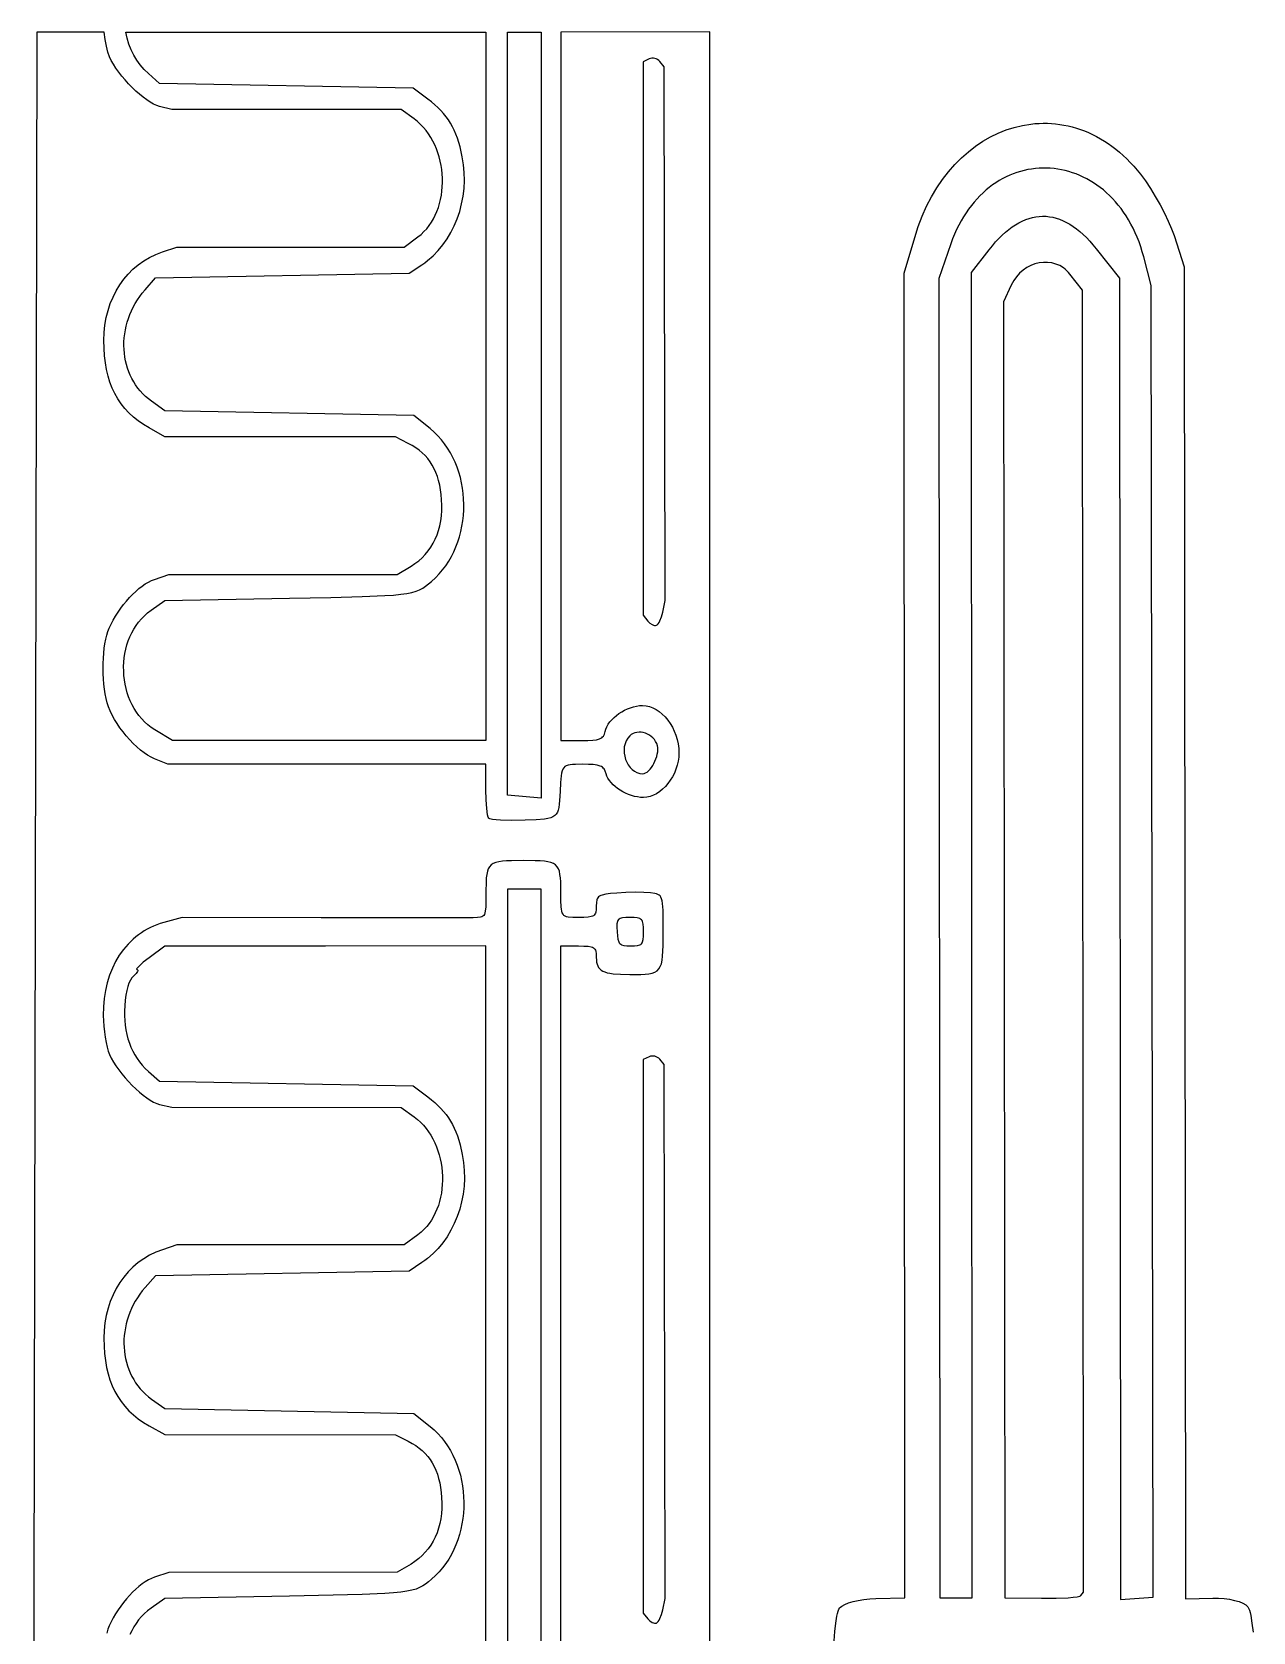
# Model space of a CAD drawing. Extents: x 1595 to 2434, y 672 to 1398.
# Drawn here: x 1832.9 to 1891, y 1168.2 to 1244.3 of the extents above; entities that cross this region are included whole.
import ezdxf

# ---------------------------------------------------------------- set-up
doc = ezdxf.new("R2010")
doc.units = 0
doc.layers.add('3MM_CUT', color=5, linetype='CONTINUOUS')

msp = doc.modelspace()

# ---------------------------------------------------------------- linework, layer by layer
at = {"layer": '3MM_CUT'}
for points in [[(1865.162, 1120.004), (1865.162, 1244.256), (1858.08, 1244.255), (1858.08, 1210.563), (1859.089, 1210.563), (1859.373, 1210.567), (1859.602, 1210.581), (1859.784, 1210.606), (1859.924, 1210.645), (1859.98, 1210.671), (1860.028, 1210.701), (1860.069, 1210.736), (1860.104, 1210.776), (1860.156, 1210.872), (1860.191, 1210.992), (1860.225, 1211.108), (1860.275, 1211.224), (1860.341, 1211.337), (1860.42, 1211.448), (1860.511, 1211.555), (1860.614, 1211.658), (1860.726, 1211.755), (1860.847, 1211.846), (1860.976, 1211.929), (1861.11, 1212.004), (1861.249, 1212.07), (1861.392, 1212.127), (1861.536, 1212.172), (1861.682, 1212.205), (1861.827, 1212.226), (1861.97, 1212.233), (1862.135, 1212.22), (1862.299, 1212.183), (1862.459, 1212.124), (1862.614, 1212.043), (1862.764, 1211.942), (1862.907, 1211.823), (1863.042, 1211.688), (1863.168, 1211.538), (1863.284, 1211.374), (1863.387, 1211.198), (1863.479, 1211.012), (1863.556, 1210.817), (1863.618, 1210.614), (1863.664, 1210.406), (1863.692, 1210.194), (1863.702, 1209.978), (1863.693, 1209.78), (1863.664, 1209.582), (1863.619, 1209.388), (1863.558, 1209.199), (1863.482, 1209.016), (1863.392, 1208.84), (1863.29, 1208.674), (1863.177, 1208.519), (1863.054, 1208.376), (1862.922, 1208.248), (1862.783, 1208.134), (1862.638, 1208.038), (1862.488, 1207.961), (1862.334, 1207.904), (1862.178, 1207.868), (1862.021, 1207.856), (1861.877, 1207.862), (1861.732, 1207.881), (1861.587, 1207.911), (1861.442, 1207.951), (1861.3, 1208.001), (1861.162, 1208.06), (1861.028, 1208.128), (1860.9, 1208.203), (1860.779, 1208.285), (1860.667, 1208.373), (1860.564, 1208.466), (1860.472, 1208.563), (1860.392, 1208.664), (1860.325, 1208.768), (1860.273, 1208.874), (1860.236, 1208.982), (1860.193, 1209.11), (1860.136, 1209.213), (1860.1, 1209.255), (1860.058, 1209.292), (1860.009, 1209.324), (1859.952, 1209.351), (1859.81, 1209.392), (1859.627, 1209.418), (1859.395, 1209.431), (1859.108, 1209.435), (1858.775, 1209.433), (1858.64, 1209.427), (1858.524, 1209.415), (1858.425, 1209.396), (1858.342, 1209.367), (1858.274, 1209.327), (1858.218, 1209.273), (1858.174, 1209.204), (1858.139, 1209.119), (1858.112, 1209.014), (1858.091, 1208.888), (1858.063, 1208.566), (1858.043, 1208.138), (1858.021, 1207.71), (1858.006, 1207.536), (1857.985, 1207.387), (1857.956, 1207.26), (1857.916, 1207.154), (1857.863, 1207.066), (1857.793, 1206.995), (1857.706, 1206.938), (1857.599, 1206.893), (1857.468, 1206.859), (1857.312, 1206.834), (1856.914, 1206.8), (1856.385, 1206.776), (1855.753, 1206.764), (1855.215, 1206.777), (1855, 1206.793), (1854.829, 1206.814), (1854.711, 1206.84), (1854.673, 1206.854), (1854.652, 1206.87), (1854.625, 1206.927), (1854.6, 1207.027), (1854.559, 1207.336), (1854.53, 1207.752), (1854.52, 1208.232), (1854.52, 1209.435), (1839.397, 1209.435), (1838.76, 1209.691), (1838.597, 1209.767), (1838.428, 1209.863), (1838.257, 1209.98), (1838.084, 1210.113), (1837.912, 1210.262), (1837.741, 1210.424), (1837.574, 1210.598), (1837.412, 1210.781), (1837.257, 1210.972), (1837.11, 1211.168), (1836.974, 1211.368), (1836.849, 1211.57), (1836.738, 1211.771), (1836.642, 1211.971), (1836.563, 1212.166), (1836.503, 1212.354), (1836.452, 1212.561), (1836.409, 1212.781), (1836.373, 1213.011), (1836.346, 1213.249), (1836.326, 1213.493), (1836.314, 1213.74), (1836.312, 1214.236), (1836.322, 1214.48), (1836.34, 1214.719), (1836.364, 1214.95), (1836.397, 1215.171), (1836.436, 1215.379), (1836.483, 1215.573), (1836.536, 1215.75), (1836.597, 1215.908), (1836.687, 1216.101), (1836.788, 1216.292), (1836.899, 1216.483), (1837.019, 1216.669), (1837.146, 1216.852), (1837.281, 1217.029), (1837.421, 1217.199), (1837.566, 1217.362), (1837.714, 1217.515), (1837.864, 1217.657), (1838.016, 1217.789), (1838.167, 1217.907), (1838.317, 1218.012), (1838.466, 1218.101), (1838.61, 1218.174), (1838.751, 1218.229), (1839.435, 1218.458), (1850.304, 1218.461), (1850.956, 1218.855), (1851.145, 1218.979), (1851.321, 1219.114), (1851.485, 1219.259), (1851.636, 1219.415), (1851.774, 1219.581), (1851.899, 1219.757), (1852.012, 1219.943), (1852.11, 1220.138), (1852.196, 1220.343), (1852.268, 1220.556), (1852.327, 1220.779), (1852.372, 1221.01), (1852.403, 1221.25), (1852.42, 1221.497), (1852.424, 1221.752), (1852.413, 1222.015), (1852.392, 1222.26), (1852.361, 1222.493), (1852.32, 1222.714), (1852.269, 1222.924), (1852.209, 1223.124), (1852.138, 1223.313), (1852.056, 1223.492), (1851.964, 1223.661), (1851.861, 1223.821), (1851.748, 1223.971), (1851.623, 1224.112), (1851.487, 1224.245), (1851.339, 1224.369), (1851.179, 1224.485), (1851.008, 1224.593), (1850.825, 1224.694), (1850.222, 1225.003), (1839.247, 1225.013), (1838.498, 1225.431), (1838.231, 1225.591), (1837.983, 1225.762), (1837.753, 1225.947), (1837.541, 1226.144), (1837.346, 1226.353), (1837.17, 1226.576), (1837.01, 1226.813), (1836.869, 1227.063), (1836.744, 1227.327), (1836.637, 1227.605), (1836.547, 1227.898), (1836.473, 1228.205), (1836.417, 1228.527), (1836.377, 1228.865), (1836.353, 1229.218), (1836.346, 1229.587), (1836.359, 1229.96), (1836.397, 1230.323), (1836.459, 1230.675), (1836.544, 1231.014), (1836.651, 1231.341), (1836.781, 1231.654), (1836.931, 1231.952), (1837.102, 1232.234), (1837.293, 1232.5), (1837.503, 1232.747), (1837.732, 1232.975), (1837.979, 1233.184), (1838.243, 1233.371), (1838.523, 1233.537), (1838.82, 1233.68), (1839.132, 1233.799), (1839.81, 1234.026), (1850.634, 1234.028), (1851.287, 1234.514), (1851.435, 1234.633), (1851.573, 1234.763), (1851.701, 1234.903), (1851.819, 1235.052), (1851.926, 1235.21), (1852.024, 1235.375), (1852.112, 1235.547), (1852.189, 1235.726), (1852.257, 1235.91), (1852.314, 1236.1), (1852.362, 1236.293), (1852.399, 1236.49), (1852.427, 1236.69), (1852.445, 1236.893), (1852.453, 1237.097), (1852.451, 1237.301), (1852.439, 1237.506), (1852.418, 1237.71), (1852.387, 1237.913), (1852.346, 1238.114), (1852.295, 1238.312), (1852.235, 1238.507), (1852.165, 1238.698), (1852.085, 1238.884), (1851.995, 1239.065), (1851.896, 1239.24), (1851.788, 1239.408), (1851.67, 1239.568), (1851.542, 1239.721), (1851.405, 1239.864), (1851.258, 1239.998), (1851.102, 1240.121), (1850.491, 1240.57), (1839.575, 1240.571), (1838.998, 1240.71), (1838.861, 1240.754), (1838.712, 1240.823), (1838.553, 1240.913), (1838.387, 1241.023), (1838.216, 1241.15), (1838.041, 1241.293), (1837.866, 1241.449), (1837.691, 1241.616), (1837.521, 1241.792), (1837.356, 1241.974), (1837.199, 1242.161), (1837.052, 1242.349), (1836.918, 1242.538), (1836.798, 1242.724), (1836.696, 1242.906), (1836.612, 1243.081), (1836.536, 1243.3), (1836.467, 1243.581), (1836.408, 1243.904), (1836.361, 1244.252), (1833.16, 1244.248), (1832.928, 1120.004)], [(1871.085, 1167.756), (1871.117, 1168.203), (1871.16, 1168.597), (1871.213, 1168.923), (1871.243, 1169.057), (1871.275, 1169.169), (1871.311, 1169.257), (1871.348, 1169.32), (1871.389, 1169.363), (1871.442, 1169.405), (1871.585, 1169.486), (1871.769, 1169.56), (1871.987, 1169.626), (1872.232, 1169.682), (1872.498, 1169.726), (1872.776, 1169.756), (1873.061, 1169.771), (1874.446, 1169.8), (1874.417, 1232.786), (1874.914, 1234.489), (1875.081, 1235.008), (1875.271, 1235.504), (1875.482, 1235.975), (1875.714, 1236.421), (1875.965, 1236.842), (1876.233, 1237.238), (1876.519, 1237.608), (1876.82, 1237.951), (1877.136, 1238.268), (1877.465, 1238.559), (1877.806, 1238.822), (1878.158, 1239.058), (1878.52, 1239.265), (1878.89, 1239.445), (1879.267, 1239.596), (1879.65, 1239.719), (1880.039, 1239.812), (1880.431, 1239.876), (1880.628, 1239.897), (1880.826, 1239.91), (1881.024, 1239.916), (1881.222, 1239.914), (1881.42, 1239.904), (1881.618, 1239.887), (1881.816, 1239.862), (1882.013, 1239.83), (1882.21, 1239.79), (1882.406, 1239.741), (1882.602, 1239.685), (1882.796, 1239.621), (1882.989, 1239.55), (1883.181, 1239.47), (1883.372, 1239.382), (1883.561, 1239.286), (1883.748, 1239.182), (1883.933, 1239.069), (1884.116, 1238.949), (1884.297, 1238.82), (1884.476, 1238.683), (1884.652, 1238.538), (1884.826, 1238.384), (1884.997, 1238.222), (1885.165, 1238.052), (1885.33, 1237.873), (1885.491, 1237.685), (1885.649, 1237.489), (1885.884, 1237.171), (1886.122, 1236.816), (1886.357, 1236.435), (1886.581, 1236.041), (1886.79, 1235.646), (1886.975, 1235.262), (1887.131, 1234.9), (1887.251, 1234.572), (1887.733, 1233.088), (1887.791, 1169.75), (1889.099, 1169.787), (1889.369, 1169.785), (1889.635, 1169.766), (1889.89, 1169.731), (1890.126, 1169.681), (1890.339, 1169.619), (1890.52, 1169.545), (1890.662, 1169.463), (1890.717, 1169.419), (1890.76, 1169.373), (1890.795, 1169.312), (1890.83, 1169.221), (1890.863, 1169.103), (1890.895, 1168.959), (1890.954, 1168.603), (1891.005, 1168.166)], [(1858.08, 1163.117), (1858.08, 1200.796), (1858.924, 1200.796), (1859.179, 1200.793), (1859.378, 1200.781), (1859.526, 1200.755), (1859.584, 1200.735), (1859.632, 1200.71), (1859.671, 1200.679), (1859.702, 1200.642), (1859.725, 1200.599), (1859.743, 1200.547), (1859.762, 1200.42), (1859.767, 1200.256), (1859.771, 1200.139), (1859.782, 1200.032), (1859.803, 1199.936), (1859.834, 1199.851), (1859.876, 1199.775), (1859.93, 1199.709), (1859.997, 1199.651), (1860.079, 1199.602), (1860.175, 1199.56), (1860.288, 1199.526), (1860.418, 1199.498), (1860.566, 1199.477), (1860.92, 1199.451), (1861.36, 1199.443), (1861.881, 1199.447), (1862.092, 1199.458), (1862.274, 1199.477), (1862.428, 1199.509), (1862.557, 1199.556), (1862.662, 1199.62), (1862.747, 1199.706), (1862.814, 1199.814), (1862.864, 1199.95), (1862.901, 1200.115), (1862.925, 1200.312), (1862.941, 1200.545), (1862.949, 1200.816), (1862.953, 1201.483), (1862.951, 1202.066), (1862.943, 1202.505), (1862.92, 1202.822), (1862.902, 1202.941), (1862.876, 1203.038), (1862.844, 1203.114), (1862.804, 1203.174), (1862.755, 1203.219), (1862.696, 1203.252), (1862.626, 1203.276), (1862.545, 1203.294), (1862.344, 1203.32), (1862.029, 1203.342), (1861.624, 1203.348), (1861.181, 1203.338), (1860.751, 1203.314), (1860.451, 1203.287), (1860.219, 1203.257), (1860.045, 1203.217), (1859.978, 1203.192), (1859.923, 1203.163), (1859.877, 1203.128), (1859.842, 1203.089), (1859.815, 1203.042), (1859.795, 1202.989), (1859.772, 1202.859), (1859.767, 1202.693), (1859.762, 1202.528), (1859.743, 1202.4), (1859.726, 1202.349), (1859.702, 1202.305), (1859.671, 1202.267), (1859.632, 1202.237), (1859.585, 1202.212), (1859.527, 1202.192), (1859.379, 1202.166), (1859.18, 1202.153), (1858.924, 1202.15), (1858.645, 1202.152), (1858.436, 1202.169), (1858.354, 1202.187), (1858.286, 1202.214), (1858.23, 1202.252), (1858.186, 1202.302), (1858.151, 1202.367), (1858.125, 1202.447), (1858.106, 1202.545), (1858.094, 1202.663), (1858.082, 1202.965), (1858.08, 1203.367), (1858.074, 1203.841), (1858.062, 1204.035), (1858.042, 1204.203), (1858.011, 1204.346), (1857.967, 1204.467), (1857.908, 1204.567), (1857.831, 1204.648), (1857.733, 1204.713), (1857.614, 1204.763), (1857.47, 1204.8), (1857.299, 1204.826), (1857.098, 1204.843), (1856.867, 1204.852), (1856.3, 1204.858), (1855.733, 1204.852), (1855.502, 1204.843), (1855.302, 1204.826), (1855.131, 1204.8), (1854.987, 1204.763), (1854.867, 1204.713), (1854.77, 1204.648), (1854.693, 1204.567), (1854.633, 1204.467), (1854.589, 1204.346), (1854.558, 1204.203), (1854.538, 1204.035), (1854.526, 1203.841), (1854.52, 1203.367), (1854.519, 1202.965), (1854.51, 1202.663), (1854.488, 1202.447), (1854.469, 1202.366), (1854.444, 1202.301), (1854.412, 1202.251), (1854.371, 1202.212), (1854.322, 1202.185), (1854.263, 1202.166), (1854.112, 1202.147), (1853.911, 1202.142), (1846.687, 1202.141), (1840.073, 1202.147), (1839.196, 1201.911), (1839.031, 1201.862), (1838.871, 1201.806), (1838.714, 1201.744), (1838.562, 1201.674), (1838.413, 1201.598), (1838.269, 1201.515), (1838.129, 1201.425), (1837.994, 1201.329), (1837.863, 1201.227), (1837.737, 1201.119), (1837.499, 1200.885), (1837.281, 1200.629), (1837.082, 1200.352), (1836.905, 1200.054), (1836.75, 1199.737), (1836.617, 1199.401), (1836.508, 1199.049), (1836.422, 1198.681), (1836.361, 1198.299), (1836.326, 1197.903), (1836.317, 1197.494), (1836.325, 1197.24), (1836.344, 1196.976), (1836.372, 1196.712), (1836.408, 1196.453), (1836.452, 1196.209), (1836.501, 1195.986), (1836.555, 1195.792), (1836.612, 1195.635), (1836.696, 1195.46), (1836.798, 1195.278), (1836.918, 1195.092), (1837.052, 1194.903), (1837.199, 1194.715), (1837.356, 1194.528), (1837.521, 1194.346), (1837.691, 1194.17), (1837.866, 1194.003), (1838.041, 1193.847), (1838.216, 1193.704), (1838.387, 1193.577), (1838.553, 1193.467), (1838.712, 1193.377), (1838.861, 1193.308), (1838.998, 1193.264), (1839.575, 1193.125), (1850.491, 1193.124), (1851.102, 1192.675), (1851.258, 1192.552), (1851.405, 1192.418), (1851.542, 1192.275), (1851.67, 1192.122), (1851.788, 1191.962), (1851.896, 1191.794), (1851.995, 1191.619), (1852.085, 1191.438), (1852.165, 1191.252), (1852.235, 1191.061), (1852.295, 1190.866), (1852.346, 1190.668), (1852.387, 1190.467), (1852.418, 1190.264), (1852.439, 1190.06), (1852.451, 1189.855), (1852.453, 1189.651), (1852.445, 1189.447), (1852.427, 1189.244), (1852.399, 1189.044), (1852.362, 1188.847), (1852.314, 1188.654), (1852.257, 1188.464), (1852.189, 1188.28), (1852.112, 1188.101), (1852.024, 1187.929), (1851.926, 1187.764), (1851.819, 1187.606), (1851.701, 1187.457), (1851.573, 1187.317), (1851.435, 1187.187), (1851.287, 1187.068), (1850.634, 1186.582), (1839.81, 1186.58), (1839.132, 1186.353), (1838.82, 1186.234), (1838.523, 1186.091), (1838.243, 1185.925), (1837.979, 1185.738), (1837.732, 1185.529), (1837.503, 1185.301), (1837.293, 1185.054), (1837.102, 1184.788), (1836.931, 1184.506), (1836.781, 1184.208), (1836.651, 1183.895), (1836.544, 1183.568), (1836.459, 1183.229), (1836.397, 1182.877), (1836.359, 1182.514), (1836.346, 1182.141), (1836.353, 1181.772), (1836.377, 1181.419), (1836.417, 1181.081), (1836.473, 1180.759), (1836.547, 1180.452), (1836.637, 1180.159), (1836.744, 1179.881), (1836.869, 1179.617), (1837.01, 1179.367), (1837.17, 1179.13), (1837.346, 1178.907), (1837.541, 1178.697), (1837.753, 1178.501), (1837.983, 1178.316), (1838.231, 1178.145), (1838.498, 1177.985), (1839.247, 1177.567), (1850.222, 1177.557), (1850.825, 1177.248), (1851.008, 1177.147), (1851.179, 1177.039), (1851.339, 1176.923), (1851.487, 1176.799), (1851.623, 1176.666), (1851.748, 1176.525), (1851.861, 1176.375), (1851.964, 1176.215), (1852.056, 1176.046), (1852.138, 1175.867), (1852.209, 1175.678), (1852.269, 1175.478), (1852.32, 1175.268), (1852.361, 1175.047), (1852.392, 1174.814), (1852.413, 1174.569), (1852.424, 1174.306), (1852.42, 1174.051), (1852.403, 1173.804), (1852.372, 1173.564), (1852.327, 1173.333), (1852.268, 1173.11), (1852.196, 1172.897), (1852.11, 1172.692), (1852.012, 1172.497), (1851.899, 1172.311), (1851.774, 1172.135), (1851.636, 1171.969), (1851.485, 1171.813), (1851.321, 1171.668), (1851.145, 1171.533), (1850.956, 1171.409), (1850.304, 1171.015), (1839.435, 1171.012), (1838.751, 1170.783), (1838.61, 1170.728), (1838.466, 1170.655), (1838.317, 1170.566), (1838.167, 1170.461), (1838.016, 1170.343), (1837.864, 1170.211), (1837.714, 1170.069), (1837.566, 1169.916), (1837.421, 1169.753), (1837.281, 1169.583), (1837.146, 1169.406), (1837.019, 1169.223), (1836.899, 1169.037), (1836.788, 1168.846), (1836.687, 1168.654), (1836.597, 1168.462), (1836.536, 1168.304), (1836.483, 1168.127)], [(1854.52, 1163.117), (1854.52, 1200.796), (1846.884, 1200.795), (1839.247, 1200.794), (1838.498, 1200.238), (1838.221, 1200.022), (1838.02, 1199.844), (1837.955, 1199.774), (1837.915, 1199.722), (1837.905, 1199.688), (1837.911, 1199.679), (1837.925, 1199.675), (1837.953, 1199.668), (1837.966, 1199.649), (1837.965, 1199.62), (1837.949, 1199.582), (1837.878, 1199.485), (1837.76, 1199.368), (1837.679, 1199.28), (1837.606, 1199.167), (1837.541, 1199.027), (1837.485, 1198.862), (1837.436, 1198.673), (1837.395, 1198.458), (1837.363, 1198.22), (1837.339, 1197.958), (1837.327, 1197.717), (1837.327, 1197.481), (1837.338, 1197.25), (1837.36, 1197.025), (1837.393, 1196.805), (1837.437, 1196.591), (1837.493, 1196.383), (1837.559, 1196.182), (1837.635, 1195.987), (1837.723, 1195.799), (1837.821, 1195.619), (1837.929, 1195.446), (1838.047, 1195.28), (1838.176, 1195.123), (1838.315, 1194.974), (1838.464, 1194.833), (1838.993, 1194.366), (1851.053, 1194.141), (1851.753, 1193.617), (1851.926, 1193.483), (1852.087, 1193.348), (1852.236, 1193.212), (1852.375, 1193.073), (1852.503, 1192.93), (1852.622, 1192.783), (1852.732, 1192.631), (1852.833, 1192.473), (1852.926, 1192.308), (1853.011, 1192.135), (1853.089, 1191.953), (1853.161, 1191.761), (1853.227, 1191.558), (1853.287, 1191.345), (1853.394, 1190.879), (1853.455, 1190.501), (1853.489, 1190.122), (1853.496, 1189.745), (1853.477, 1189.37), (1853.432, 1188.999), (1853.364, 1188.635), (1853.271, 1188.279), (1853.155, 1187.933), (1853.016, 1187.598), (1852.855, 1187.277), (1852.673, 1186.972), (1852.471, 1186.683), (1852.248, 1186.414), (1852.007, 1186.166), (1851.747, 1185.94), (1851.61, 1185.836), (1851.469, 1185.738), (1850.866, 1185.341), (1838.808, 1185.116), (1838.307, 1184.552), (1838.176, 1184.395), (1838.053, 1184.234), (1837.94, 1184.069), (1837.836, 1183.9), (1837.741, 1183.727), (1837.656, 1183.552), (1837.58, 1183.373), (1837.513, 1183.193), (1837.455, 1183.01), (1837.407, 1182.827), (1837.368, 1182.642), (1837.337, 1182.456), (1837.316, 1182.271), (1837.304, 1182.085), (1837.301, 1181.9), (1837.307, 1181.717), (1837.322, 1181.534), (1837.346, 1181.354), (1837.379, 1181.176), (1837.421, 1181), (1837.472, 1180.827), (1837.532, 1180.658), (1837.6, 1180.493), (1837.678, 1180.332), (1837.764, 1180.176), (1837.859, 1180.025), (1837.963, 1179.88), (1838.076, 1179.74), (1838.197, 1179.607), (1838.327, 1179.48), (1838.465, 1179.361), (1838.613, 1179.249), (1839.247, 1178.798), (1851.082, 1178.573), (1851.86, 1177.952), (1852.052, 1177.788), (1852.232, 1177.612), (1852.4, 1177.425), (1852.556, 1177.228), (1852.699, 1177.021), (1852.83, 1176.806), (1852.949, 1176.583), (1853.056, 1176.352), (1853.15, 1176.116), (1853.232, 1175.874), (1853.302, 1175.627), (1853.36, 1175.376), (1853.405, 1175.121), (1853.439, 1174.864), (1853.459, 1174.606), (1853.468, 1174.346), (1853.464, 1174.086), (1853.448, 1173.827), (1853.42, 1173.569), (1853.379, 1173.313), (1853.326, 1173.06), (1853.261, 1172.811), (1853.183, 1172.566), (1853.093, 1172.326), (1852.991, 1172.092), (1852.876, 1171.865), (1852.749, 1171.645), (1852.61, 1171.433), (1852.458, 1171.231), (1852.293, 1171.038), (1852.117, 1170.856), (1851.928, 1170.685), (1851.783, 1170.564), (1851.648, 1170.458), (1851.512, 1170.366), (1851.366, 1170.287), (1851.198, 1170.218), (1851.001, 1170.16), (1850.763, 1170.112), (1850.475, 1170.071), (1850.128, 1170.036), (1849.71, 1170.008), (1848.625, 1169.962), (1845.182, 1169.886), (1839.247, 1169.773), (1838.592, 1169.314), (1838.427, 1169.189), (1838.273, 1169.053), (1838.131, 1168.907), (1837.999, 1168.752), (1837.879, 1168.587), (1837.77, 1168.415), (1837.672, 1168.236), (1837.586, 1168.05)]]:
    msp.add_lwpolyline(points, dxfattribs=at)
for points in [[(1837.393, 1244.251), (1854.52, 1244.255), (1854.52, 1210.563), (1839.608, 1210.563), (1838.772, 1211.071), (1838.599, 1211.185), (1838.437, 1211.311), (1838.286, 1211.447), (1838.145, 1211.594), (1838.015, 1211.75), (1837.895, 1211.914), (1837.786, 1212.087), (1837.688, 1212.267), (1837.6, 1212.453), (1837.524, 1212.644), (1837.457, 1212.841), (1837.402, 1213.041), (1837.357, 1213.245), (1837.324, 1213.452), (1837.301, 1213.66), (1837.289, 1213.87), (1837.287, 1214.08), (1837.297, 1214.29), (1837.318, 1214.498), (1837.349, 1214.704), (1837.392, 1214.908), (1837.445, 1215.109), (1837.51, 1215.305), (1837.586, 1215.496), (1837.672, 1215.682), (1837.77, 1215.861), (1837.879, 1216.033), (1837.999, 1216.198), (1838.131, 1216.353), (1838.273, 1216.499), (1838.427, 1216.635), (1838.592, 1216.76), (1839.247, 1217.219), (1845.182, 1217.332), (1847.142, 1217.371), (1848.625, 1217.408), (1849.71, 1217.454), (1850.128, 1217.482), (1850.475, 1217.517), (1850.763, 1217.558), (1851.001, 1217.606), (1851.198, 1217.664), (1851.366, 1217.733), (1851.512, 1217.812), (1851.648, 1217.904), (1851.928, 1218.131), (1852.117, 1218.302), (1852.293, 1218.484), (1852.458, 1218.677), (1852.61, 1218.879), (1852.749, 1219.091), (1852.876, 1219.311), (1852.991, 1219.538), (1853.093, 1219.772), (1853.183, 1220.012), (1853.261, 1220.257), (1853.326, 1220.506), (1853.379, 1220.759), (1853.42, 1221.015), (1853.448, 1221.273), (1853.464, 1221.532), (1853.468, 1221.792), (1853.459, 1222.052), (1853.439, 1222.31), (1853.405, 1222.567), (1853.36, 1222.822), (1853.302, 1223.073), (1853.232, 1223.32), (1853.15, 1223.562), (1853.056, 1223.798), (1852.949, 1224.029), (1852.83, 1224.252), (1852.699, 1224.467), (1852.556, 1224.674), (1852.4, 1224.871), (1852.232, 1225.058), (1852.052, 1225.234), (1851.86, 1225.398), (1851.082, 1226.019), (1839.247, 1226.244), (1838.613, 1226.695), (1838.465, 1226.807), (1838.327, 1226.926), (1838.197, 1227.053), (1838.076, 1227.186), (1837.963, 1227.326), (1837.859, 1227.471), (1837.764, 1227.622), (1837.678, 1227.778), (1837.6, 1227.939), (1837.532, 1228.104), (1837.472, 1228.273), (1837.421, 1228.446), (1837.379, 1228.622), (1837.346, 1228.8), (1837.322, 1228.98), (1837.307, 1229.163), (1837.301, 1229.346), (1837.304, 1229.531), (1837.316, 1229.717), (1837.337, 1229.902), (1837.368, 1230.088), (1837.407, 1230.273), (1837.455, 1230.456), (1837.513, 1230.639), (1837.58, 1230.819), (1837.656, 1230.998), (1837.741, 1231.173), (1837.836, 1231.346), (1837.94, 1231.515), (1838.053, 1231.68), (1838.176, 1231.841), (1838.307, 1231.998), (1838.808, 1232.562), (1850.866, 1232.787), (1851.469, 1233.184), (1851.61, 1233.282), (1851.747, 1233.386), (1852.007, 1233.612), (1852.248, 1233.86), (1852.471, 1234.129), (1852.673, 1234.418), (1852.855, 1234.723), (1853.016, 1235.044), (1853.155, 1235.379), (1853.271, 1235.725), (1853.364, 1236.081), (1853.432, 1236.445), (1853.477, 1236.816), (1853.496, 1237.191), (1853.489, 1237.568), (1853.455, 1237.947), (1853.394, 1238.325), (1853.287, 1238.791), (1853.227, 1239.004), (1853.161, 1239.207), (1853.089, 1239.399), (1853.011, 1239.581), (1852.926, 1239.754), (1852.833, 1239.919), (1852.732, 1240.077), (1852.622, 1240.229), (1852.503, 1240.376), (1852.375, 1240.519), (1852.236, 1240.658), (1852.087, 1240.794), (1851.926, 1240.929), (1851.753, 1241.063), (1851.053, 1241.587), (1838.993, 1241.812), (1838.464, 1242.279), (1838.262, 1242.475), (1838.079, 1242.687), (1837.914, 1242.913), (1837.77, 1243.155), (1837.645, 1243.41), (1837.541, 1243.678), (1837.456, 1243.959)], [(1855.55, 1244.255), (1857.143, 1244.255), (1857.143, 1207.83), (1855.551, 1207.969)], [(1862.63, 1216.047), (1862.669, 1216.073), (1862.71, 1216.119), (1862.752, 1216.182), (1862.793, 1216.26), (1862.87, 1216.451), (1862.929, 1216.67), (1863.044, 1217.219), (1863.002, 1242.603), (1862.79, 1242.858), (1862.742, 1242.906), (1862.685, 1242.946), (1862.622, 1242.977), (1862.554, 1242.998), (1862.485, 1243.009), (1862.415, 1243.01), (1862.348, 1242.999), (1862.285, 1242.977), (1861.991, 1242.842), (1861.991, 1216.52), (1862.218, 1216.246), (1862.321, 1216.146), (1862.433, 1216.075), (1862.488, 1216.052), (1862.54, 1216.04), (1862.588, 1216.037)], [(1885.809, 1233.559), (1885.74, 1233.805), (1885.665, 1234.043), (1885.584, 1234.274), (1885.496, 1234.498), (1885.403, 1234.714), (1885.303, 1234.924), (1885.198, 1235.126), (1885.088, 1235.321), (1884.973, 1235.508), (1884.852, 1235.689), (1884.727, 1235.861), (1884.598, 1236.027), (1884.464, 1236.185), (1884.326, 1236.336), (1884.184, 1236.479), (1884.038, 1236.615), (1883.888, 1236.744), (1883.736, 1236.865), (1883.58, 1236.979), (1883.421, 1237.085), (1883.26, 1237.184), (1883.096, 1237.276), (1882.93, 1237.36), (1882.762, 1237.436), (1882.591, 1237.505), (1882.42, 1237.566), (1882.246, 1237.62), (1882.071, 1237.666), (1881.896, 1237.705), (1881.719, 1237.736), (1881.542, 1237.759), (1881.364, 1237.775), (1881.186, 1237.784), (1881.007, 1237.784), (1880.829, 1237.777), (1880.652, 1237.762), (1880.474, 1237.74), (1880.298, 1237.71), (1880.122, 1237.672), (1879.948, 1237.626), (1879.775, 1237.573), (1879.603, 1237.512), (1879.434, 1237.443), (1879.266, 1237.367), (1879.1, 1237.282), (1878.937, 1237.19), (1878.776, 1237.09), (1878.618, 1236.982), (1878.463, 1236.866), (1878.311, 1236.743), (1878.163, 1236.611), (1878.018, 1236.472), (1877.877, 1236.325), (1877.74, 1236.17), (1877.607, 1236.007), (1877.478, 1235.836), (1877.354, 1235.657), (1877.235, 1235.47), (1877.121, 1235.275), (1877.012, 1235.072), (1876.909, 1234.861), (1876.811, 1234.642), (1876.719, 1234.415), (1876.632, 1234.18), (1876.061, 1232.535), (1876.108, 1169.794), (1877.644, 1169.795), (1877.617, 1232.826), (1878.453, 1233.899), (1878.608, 1234.091), (1878.763, 1234.271), (1878.919, 1234.438), (1879.076, 1234.593), (1879.234, 1234.736), (1879.393, 1234.866), (1879.552, 1234.985), (1879.711, 1235.09), (1879.871, 1235.184), (1880.031, 1235.265), (1880.192, 1235.335), (1880.353, 1235.391), (1880.514, 1235.436), (1880.676, 1235.468), (1880.837, 1235.488), (1880.999, 1235.496), (1881.161, 1235.491), (1881.322, 1235.474), (1881.484, 1235.445), (1881.645, 1235.404), (1881.806, 1235.35), (1881.967, 1235.284), (1882.128, 1235.205), (1882.288, 1235.115), (1882.447, 1235.012), (1882.606, 1234.897), (1882.765, 1234.769), (1882.923, 1234.63), (1883.08, 1234.477), (1883.237, 1234.313), (1883.392, 1234.137), (1883.547, 1233.948), (1884.653, 1232.551), (1884.709, 1169.727), (1886.248, 1169.827), (1886.163, 1232.203)], [(1882.297, 1232.743), (1882.226, 1232.827), (1882.15, 1232.905), (1882.071, 1232.975), (1881.988, 1233.039), (1881.813, 1233.145), (1881.628, 1233.224), (1881.434, 1233.276), (1881.235, 1233.302), (1881.033, 1233.302), (1880.83, 1233.277), (1880.63, 1233.227), (1880.435, 1233.152), (1880.247, 1233.054), (1880.069, 1232.933), (1879.904, 1232.788), (1879.753, 1232.621), (1879.621, 1232.432), (1879.508, 1232.222), (1879.139, 1231.419), (1879.194, 1169.804), (1880.946, 1169.779), (1881.636, 1169.781), (1882.22, 1169.807), (1882.452, 1169.827), (1882.635, 1169.851), (1882.76, 1169.879), (1882.799, 1169.894), (1882.82, 1169.91), (1882.941, 1170.065), (1882.898, 1231.974)], [(1862.676, 1210.321), (1862.641, 1210.425), (1862.592, 1210.521), (1862.531, 1210.609), (1862.46, 1210.688), (1862.38, 1210.759), (1862.293, 1210.82), (1862.201, 1210.871), (1862.104, 1210.911), (1862.004, 1210.94), (1861.903, 1210.958), (1861.802, 1210.963), (1861.704, 1210.955), (1861.608, 1210.935), (1861.518, 1210.9), (1861.434, 1210.851), (1861.357, 1210.787), (1861.261, 1210.672), (1861.187, 1210.544), (1861.134, 1210.407), (1861.102, 1210.262), (1861.09, 1210.114), (1861.096, 1209.964), (1861.12, 1209.815), (1861.16, 1209.67), (1861.217, 1209.531), (1861.288, 1209.403), (1861.373, 1209.286), (1861.471, 1209.185), (1861.581, 1209.101), (1861.702, 1209.038), (1861.834, 1208.998), (1861.974, 1208.984), (1862.044, 1208.994), (1862.114, 1209.023), (1862.185, 1209.068), (1862.255, 1209.128), (1862.323, 1209.201), (1862.389, 1209.285), (1862.451, 1209.378), (1862.508, 1209.479), (1862.559, 1209.585), (1862.604, 1209.694), (1862.641, 1209.806), (1862.669, 1209.917), (1862.688, 1210.026), (1862.696, 1210.131), (1862.692, 1210.23)], [(1856.347, 1203.504), (1855.55, 1203.504), (1855.551, 1160.523), (1857.143, 1160.384), (1857.143, 1203.504)], [(1861.367, 1202.15), (1861.166, 1202.147), (1861.012, 1202.133), (1860.951, 1202.12), (1860.899, 1202.102), (1860.857, 1202.079), (1860.823, 1202.048), (1860.796, 1202.011), (1860.776, 1201.965), (1860.753, 1201.845), (1860.749, 1201.684), (1860.758, 1201.474), (1860.774, 1201.272), (1860.798, 1201.114), (1860.836, 1200.995), (1860.861, 1200.948), (1860.892, 1200.909), (1860.929, 1200.878), (1860.972, 1200.852), (1861.081, 1200.818), (1861.224, 1200.801), (1861.407, 1200.797), (1861.591, 1200.801), (1861.735, 1200.816), (1861.842, 1200.849), (1861.883, 1200.874), (1861.918, 1200.905), (1861.946, 1200.943), (1861.968, 1200.99), (1861.998, 1201.109), (1862.012, 1201.268), (1862.016, 1201.473), (1862.012, 1201.681), (1861.998, 1201.841), (1861.967, 1201.961), (1861.944, 1202.007), (1861.915, 1202.045), (1861.878, 1202.076), (1861.834, 1202.1), (1861.72, 1202.132), (1861.566, 1202.147)], [(1862.63, 1168.601), (1862.669, 1168.627), (1862.71, 1168.673), (1862.752, 1168.736), (1862.793, 1168.814), (1862.87, 1169.005), (1862.929, 1169.224), (1863.044, 1169.773), (1863.002, 1195.157), (1862.79, 1195.412), (1862.742, 1195.46), (1862.685, 1195.5), (1862.622, 1195.531), (1862.554, 1195.552), (1862.485, 1195.563), (1862.415, 1195.564), (1862.348, 1195.553), (1862.285, 1195.531), (1861.991, 1195.396), (1861.991, 1169.074), (1862.218, 1168.8), (1862.321, 1168.7), (1862.433, 1168.629), (1862.488, 1168.606), (1862.54, 1168.594), (1862.588, 1168.591)]]:
    msp.add_lwpolyline(points, close=True, dxfattribs=at)

doc.saveas('drawing.dxf')
